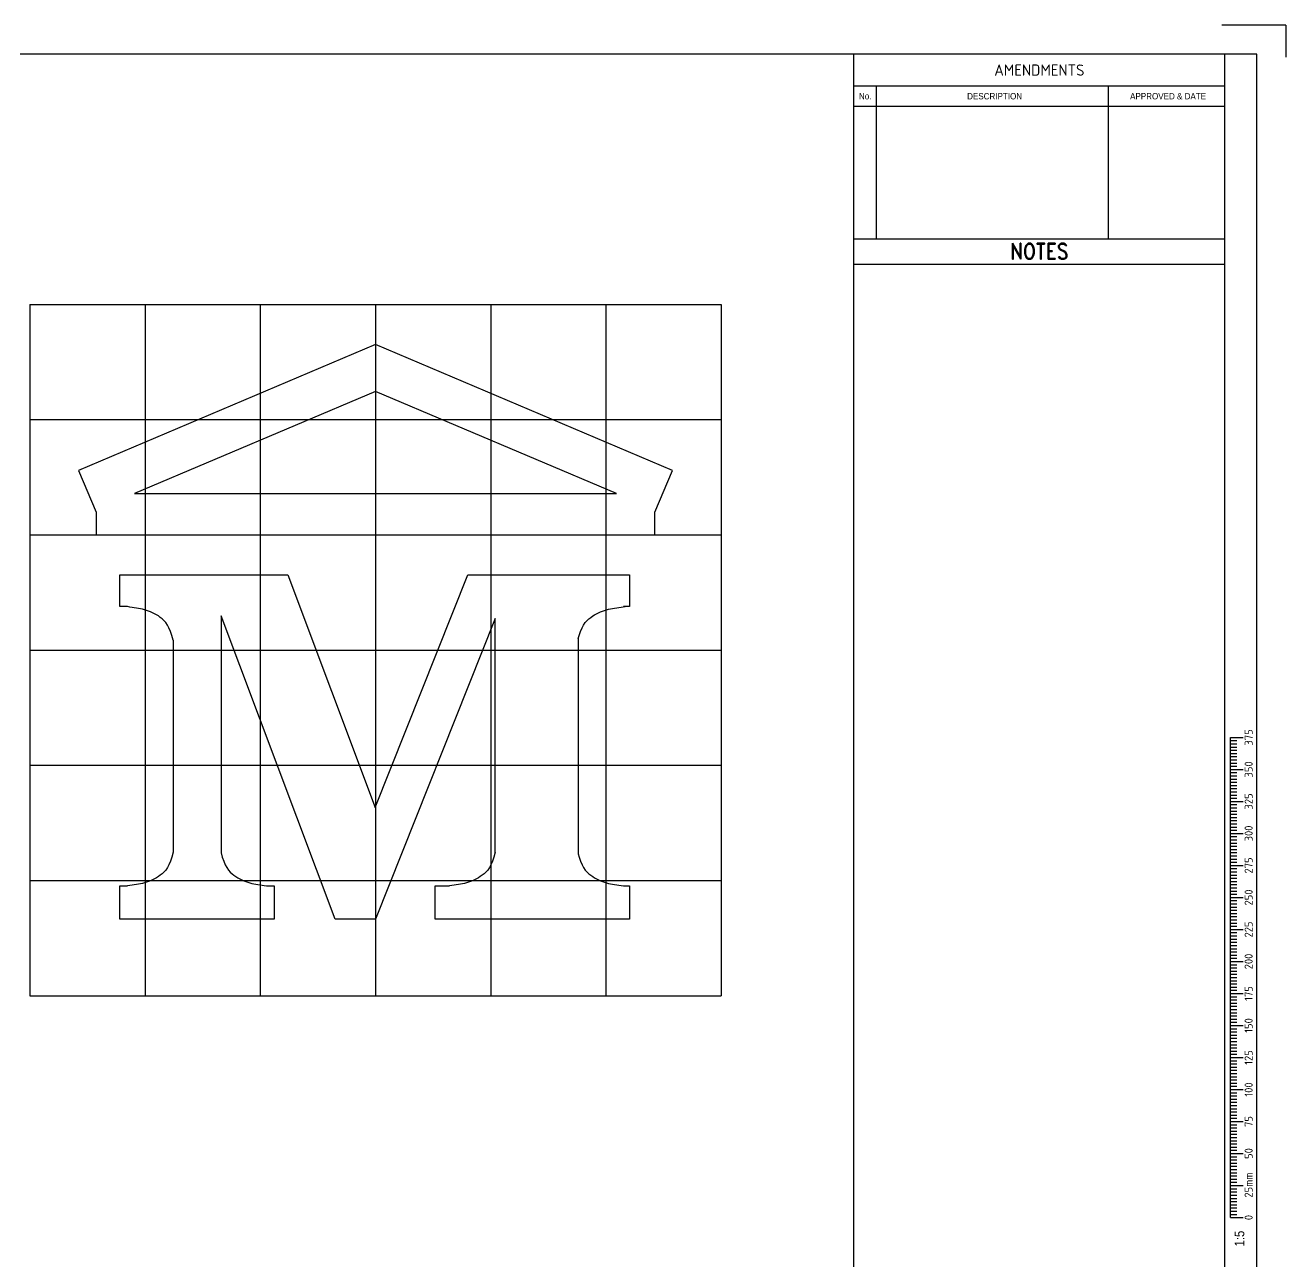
# Model space of a CAD drawing. Header units: millimetres. Extents: x 0 to 420, y 0 to 297.
# Drawn here: x 223 to 420, y 103.8 to 297 of the extents above; entities that cross this region are included whole.
import ezdxf
from ezdxf.enums import TextEntityAlignment as Align

# ---------------------------------------------------------------- set-up
doc = ezdxf.new("R2010")
doc.units = ezdxf.units.MM
for name, color, linetype in [('L18', 4, 'Continuous'), ('L50', 7, 'Continuous'), ('TBLK18', 4, 'Continuous'), ('TBLK25', 1, 'Continuous'), ('TBLK35', 3, 'Continuous'), ('TBLK50', 7, 'Continuous')]:
    doc.layers.add(name, color=color, linetype=linetype)
doc.styles.add('HELV', font='helvs.shx')
doc.styles.add('HELVL', font='helvl', dxfattribs={"width": 0.8})
doc.styles.add('ISO', font='iso3098b')
doc.styles.add('ROMAND', font='romand')

# ---------------------------------------------------------------- blocks, each defined once
blk = doc.blocks.new('A3BBLK')
at = {"layer": 'TBLK25'}
for q in [(410, 297), (420, 292)]:
    blk.add_line((420, 297), q, dxfattribs=at)
at = {"layer": 'TBLK50'}
for p, q in [((415.5, 292.5), (13, 292.5)), ((352.5, 4.5), (352.5, 292.5)), ((415.5, 4.5), (415.5, 292.5))]:
    blk.add_line(p, q, dxfattribs=at)
blk = doc.blocks.new('title block')
at = {"layer": 'TBLK25'}
for p, q in [((410.5, 287.5), (352.5, 287.5)), ((356.07, 263.6), (356.07, 287.5)), ((392.28, 263.6), (392.28, 287.5)), ((410.5, 284.3), (352.5, 284.3)), ((410.5, 263.6), (352.5, 263.6)), ((410.5, 259.6), (352.5, 259.6))]:
    blk.add_line(p, q, dxfattribs=at)
at = {"layer": 'TBLK35'}
blk.add_line((410.5, 57), (410.5, 292.5), dxfattribs=at)
blk.add_blockref('A3BBLK', (0, 0))
at = {"layer": 'TBLK18', "style": 'HELVL', "width": 0.9}
for s, p in [('No.', (354.29, 285.41)), ('DESCRIPTION', (374.51, 285.41)), ('APPROVED & DATE', (401.61, 285.41))]:
    blk.add_text(s, height=1, dxfattribs=at).set_placement(p, align=Align.CENTER)
at = {"layer": 'TBLK18', "style": 'ISO'}
blk.add_attdef('MR_DIRECTORATE', text='', height=1.5, dxfattribs=at).set_placement((381.5, 67.12), align=Align.CENTER)
for tag, p in [('STREET_NAME', (355.51, 61.1)), ('SUBURB_POSTCODE', (388.49, 61.1)), ('TELEPHONE_NO.', (368.31, 58.84)), ('FAX_NO.', (393.56, 58.84))]:
    blk.add_attdef(tag, p, '', height=1.5, dxfattribs=at)
at = {"layer": 'TBLK25', "style": 'ISO'}
blk.add_text('AMENDMENTS', height=1.75, dxfattribs=at).set_placement((381.5, 289.12), align=Align.CENTER)
at = {"layer": 'TBLK25', "style": 'ROMAND', "width": 0.85}
blk.add_text('NOTES', height=2.5, dxfattribs=at).set_placement((381.5, 260.44), align=Align.CENTER)
at = {"layer": 'TBLK25', "style": 'ISO'}
for tag, height, p in [('MR_BRANCH', 2, (381.5, 64.2)), ('ROAD_SECTION', 1.75, (384.5, 29.16)), ('SLK', 1.75, (384.5, 26.11)), ('CHAINAGE', 1.75, (384.5, 19.21))]:
    blk.add_attdef(tag, text='', height=height, dxfattribs=at).set_placement(p, align=Align.CENTER)
for tag, p, height in [('FILE_NUMBER', (371.77, 53.24), 2.5), ('DESIGNED_/_DRAWN', (371.77, 48.49), 2), ('VERIFIED', (371.77, 43.49), 2), ('APPROVED', (371.77, 38.49), 2), ('LOCAL_AUTHORITY', (370.48, 16.73), 1.25)]:
    blk.add_attdef(tag, p, '', height=height, dxfattribs=at)
at = {"layer": 'TBLK35', "style": 'ISO', "width": 0.9}
for tag, p in [('ROAD_PROJECT&NUMBER', (384.5, 32.23)), ('DRAWING_DESCRIPTION', (384.5, 22.29))]:
    blk.add_attdef(tag, text='', height=2.5, dxfattribs=at).set_placement(p, align=Align.CENTER)
at = {"layer": 'TBLK50', "style": 'ISO'}
blk.add_attdef('DRG_NUMBER', (356.8, 6.02), '', height=5, dxfattribs=at)
blk = doc.blocks.new('sca5_3')
at = {"layer": 'L18'}
for p, q in [((-4.15, 89), (-2.15, 89)), ((-4.15, 14), (-4.15, 89)), ((-4.15, 88.5), (-3.15, 88.5)), ((-4.15, 88), (-3.15, 88)), ((-4.15, 87.5), (-3.15, 87.5)), ((-4.15, 87), (-3.15, 87)), ((-4.15, 86.5), (-3.15, 86.5)), ((-4.15, 86), (-3.15, 86)), ((-4.15, 85.5), (-3.15, 85.5)), ((-4.15, 85), (-3.15, 85)), ((-4.15, 84.5), (-3.15, 84.5)), ((-4.15, 84), (-2.15, 84)), ((-4.15, 83.5), (-3.15, 83.5)), ((-4.15, 83), (-3.15, 83)), ((-4.15, 82.5), (-3.15, 82.5)), ((-4.15, 82), (-3.15, 82)), ((-4.15, 81.5), (-3.15, 81.5)), ((-4.15, 81), (-3.15, 81)), ((-4.15, 80.5), (-3.15, 80.5)), ((-4.15, 80), (-3.15, 80)), ((-4.15, 79.5), (-3.15, 79.5)), ((-4.15, 79), (-2.15, 79)), ((-4.15, 78.5), (-3.15, 78.5)), ((-4.15, 78), (-3.15, 78)), ((-4.15, 77.5), (-3.15, 77.5)), ((-4.15, 77), (-3.15, 77)), ((-4.15, 76.5), (-3.15, 76.5)), ((-4.15, 76), (-3.15, 76)), ((-4.15, 75.5), (-3.15, 75.5)), ((-4.15, 75), (-3.15, 75)), ((-4.15, 74.5), (-3.15, 74.5)), ((-4.15, 74), (-2.15, 74)), ((-4.15, 73.5), (-3.15, 73.5)), ((-4.15, 73), (-3.15, 73)), ((-4.15, 72.5), (-3.15, 72.5)), ((-4.15, 72), (-3.15, 72)), ((-4.15, 71.5), (-3.15, 71.5)), ((-4.15, 71), (-3.15, 71)), ((-4.15, 70.5), (-3.15, 70.5)), ((-4.15, 70), (-3.15, 70)), ((-4.15, 69.5), (-3.15, 69.5)), ((-4.15, 69), (-2.15, 69)), ((-4.15, 68.5), (-3.15, 68.5)), ((-4.15, 68), (-3.15, 68)), ((-4.15, 67.5), (-3.15, 67.5)), ((-4.15, 67), (-3.15, 67)), ((-4.15, 66.5), (-3.15, 66.5)), ((-4.15, 66), (-3.15, 66)), ((-4.15, 65.5), (-3.15, 65.5)), ((-4.15, 65), (-3.15, 65)), ((-4.15, 64.5), (-3.15, 64.5)), ((-4.15, 64), (-2.15, 64)), ((-4.15, 63.5), (-3.15, 63.5)), ((-4.15, 63), (-3.15, 63)), ((-4.15, 62.5), (-3.15, 62.5)), ((-4.15, 62), (-3.15, 62)), ((-4.15, 61.5), (-3.15, 61.5)), ((-4.15, 61), (-3.15, 61)), ((-4.15, 60.5), (-3.15, 60.5)), ((-4.15, 60), (-3.15, 60)), ((-4.15, 59.5), (-3.15, 59.5)), ((-4.15, 59), (-2.15, 59)), ((-4.15, 58.5), (-3.15, 58.5)), ((-4.15, 58), (-3.15, 58)), ((-4.15, 57.5), (-3.15, 57.5)), ((-4.15, 57), (-3.15, 57)), ((-4.15, 56.5), (-3.15, 56.5)), ((-4.15, 56), (-3.15, 56)), ((-4.15, 55.5), (-3.15, 55.5)), ((-4.15, 55), (-3.15, 55)), ((-4.15, 54.5), (-3.15, 54.5)), ((-4.15, 54), (-2.15, 54)), ((-4.15, 53.5), (-3.15, 53.5)), ((-4.15, 53), (-3.15, 53)), ((-4.15, 52.5), (-3.15, 52.5)), ((-4.15, 52), (-3.15, 52)), ((-4.15, 51.5), (-3.15, 51.5)), ((-4.15, 51), (-3.15, 51)), ((-4.15, 50.5), (-3.15, 50.5)), ((-4.15, 50), (-3.15, 50)), ((-4.15, 49.5), (-3.15, 49.5)), ((-4.15, 49), (-2.15, 49)), ((-4.15, 48.5), (-3.15, 48.5)), ((-4.15, 48), (-3.15, 48)), ((-4.15, 47.5), (-3.15, 47.5)), ((-4.15, 47), (-3.15, 47)), ((-4.15, 46.5), (-3.15, 46.5)), ((-4.15, 46), (-3.15, 46)), ((-4.15, 45.5), (-3.15, 45.5)), ((-4.15, 45), (-3.15, 45)), ((-4.15, 44.5), (-3.15, 44.5)), ((-4.15, 44), (-2.15, 44)), ((-4.15, 43.5), (-3.15, 43.5)), ((-4.15, 43), (-3.15, 43)), ((-4.15, 42.5), (-3.15, 42.5)), ((-4.15, 42), (-3.15, 42)), ((-4.15, 41.5), (-3.15, 41.5)), ((-4.15, 41), (-3.15, 41)), ((-4.15, 40.5), (-3.15, 40.5)), ((-4.15, 40), (-3.15, 40)), ((-4.15, 39.5), (-3.15, 39.5)), ((-4.15, 39), (-2.15, 39)), ((-4.15, 38.5), (-3.15, 38.5)), ((-4.15, 38), (-3.15, 38)), ((-4.15, 37.5), (-3.15, 37.5)), ((-4.15, 37), (-3.15, 37)), ((-4.15, 36.5), (-3.15, 36.5)), ((-4.15, 36), (-3.15, 36)), ((-4.15, 35.5), (-3.15, 35.5)), ((-4.15, 35), (-3.15, 35)), ((-4.15, 34.5), (-3.15, 34.5)), ((-4.15, 34), (-2.15, 34)), ((-4.15, 33.5), (-3.15, 33.5)), ((-4.15, 33), (-3.15, 33)), ((-4.15, 32.5), (-3.15, 32.5)), ((-4.15, 32), (-3.15, 32)), ((-4.15, 31.5), (-3.15, 31.5)), ((-4.15, 31), (-3.15, 31)), ((-4.15, 30.5), (-3.15, 30.5)), ((-4.15, 30), (-3.15, 30)), ((-4.15, 29.5), (-3.15, 29.5)), ((-4.15, 29), (-2.15, 29)), ((-4.15, 28.5), (-3.15, 28.5)), ((-4.15, 28), (-3.15, 28)), ((-4.15, 27.5), (-3.15, 27.5)), ((-4.15, 27), (-3.15, 27)), ((-4.15, 26.5), (-3.15, 26.5)), ((-4.15, 26), (-3.15, 26)), ((-4.15, 25.5), (-3.15, 25.5)), ((-4.15, 25), (-3.15, 25)), ((-4.15, 24.5), (-3.15, 24.5)), ((-4.15, 24), (-2.15, 24)), ((-4.15, 23.5), (-3.15, 23.5)), ((-4.15, 23), (-3.15, 23)), ((-4.15, 22.5), (-3.15, 22.5)), ((-4.15, 22), (-3.15, 22)), ((-4.15, 21.5), (-3.15, 21.5)), ((-4.15, 21), (-3.15, 21)), ((-4.15, 20.5), (-3.15, 20.5)), ((-4.15, 20), (-3.15, 20)), ((-4.15, 19.5), (-3.15, 19.5)), ((-4.15, 19), (-2.15, 19)), ((-4.15, 18.5), (-3.15, 18.5)), ((-4.15, 18), (-3.15, 18)), ((-4.15, 17.5), (-3.15, 17.5)), ((-4.15, 17), (-3.15, 17)), ((-4.15, 16.5), (-3.15, 16.5)), ((-4.15, 16), (-3.15, 16)), ((-4.15, 15.5), (-3.15, 15.5)), ((-4.15, 15), (-3.15, 15)), ((-4.15, 14.5), (-3.15, 14.5)), ((-4.15, 14), (-2.15, 14))]:
    blk.add_line(p, q, dxfattribs=at)
at = {"layer": 'L18', "style": 'ISO'}
for s, p in [('375', (-0.68, 89)), ('350', (-0.68, 84)), ('325', (-0.68, 79)), ('300', (-0.68, 74)), ('275', (-0.68, 69)), ('250', (-0.68, 64)), ('225', (-0.68, 59)), ('200', (-0.68, 54)), ('175', (-0.68, 49)), ('150', (-0.68, 44)), ('125', (-0.68, 39)), ('100', (-0.68, 34)), ('75', (-0.68, 29)), ('50', (-0.68, 24)), ('0', (-0.68, 14))]:
    blk.add_text(s, height=1.25, rotation=90, dxfattribs=at).set_placement(p, align=Align.CENTER)
blk.add_text('25mm', height=1.25, rotation=90, dxfattribs=at).set_placement((-0.68, 17.11))
at = {"layer": 'L18', "style": 'HELV', "width": 0.85}
blk.add_text('1:5', height=1.5, rotation=90, dxfattribs=at).set_placement((-1.99, 11.95), align=Align.RIGHT)

msp = doc.modelspace()

# ---------------------------------------------------------------- linework, layer by layer
at = {"layer": 'L18', "linetype": 'Continuous'}
for p, q in [((223.77786, 253.392126), (331.77786, 253.392126)), ((223.77786, 253.392126), (223.77786, 145.392126)), ((241.77786, 253.392126), (241.77786, 145.392126)), ((259.77786, 253.392126), (259.77786, 145.392126)), ((277.77786, 253.392126), (277.77786, 145.392126)), ((295.77786, 253.392126), (295.77786, 145.392126)), ((313.77786, 253.392126), (313.77786, 145.392126)), ((331.77786, 253.392126), (331.77786, 145.392126)), ((223.77786, 235.392126), (331.77786, 235.392126)), ((223.77786, 217.392126), (331.77786, 217.392126)), ((223.77786, 199.392126), (331.77786, 199.392126)), ((223.77786, 181.392126), (331.77786, 181.392126)), ((223.77786, 163.392126), (331.77786, 163.392126)), ((223.77786, 145.392126), (331.77786, 145.392126))]:
    msp.add_line(p, q, dxfattribs=at)
at = {"layer": 'L50'}
for p, q in [((246.159051, 200.920519), (246.159051, 167.799233)), ((309.463946, 201.175108), (309.463946, 167.544644))]:
    msp.add_line(p, q, dxfattribs=at)
for points in [[(321.408523, 220.923877), (324.175134, 227.459335), (277.77786, 247.100377), (231.380587, 227.459335), (234.147198, 220.923877), (234.147198, 217.392126), (321.408523, 217.392126)], [(277.77786, 239.778701), (240.108476, 223.832377), (315.447245, 223.832377)]]:
    msp.add_lwpolyline(points, close=True, dxfattribs=at)
for points in [[(239.042978, 206.173626), (237.844192, 206.173626), (237.844192, 211.159626), (264.056735, 211.159626), (277.734627, 174.826155), (292.196818, 211.159626), (317.458965, 211.159626), (317.458965, 206.173626), (316.51358, 206.173626)], [(246.159051, 200.920519), (245.961975, 201.675698), (245.745436, 202.31655), (245.511404, 202.856369), (245.261849, 203.308448), (244.99874, 203.686082), (244.724047, 204.002564), (244.439739, 204.271189), (244.147787, 204.505249), (243.849978, 204.716001), (243.547381, 204.906546), (243.240882, 205.077948), (242.931369, 205.23127), (242.619726, 205.367577), (242.306843, 205.48793), (241.993604, 205.593395), (241.680898, 205.685034), (241.369079, 205.764156), (241.056372, 205.833051), (240.740474, 205.894254), (240.419077, 205.950301), (240.089877, 206.003727), (239.750567, 206.057066), (239.398843, 206.112854), (239.032398, 206.173626)], [(309.463946, 201.175108), (309.594583, 201.675698), (309.811122, 202.31655), (310.045154, 202.856369), (310.294709, 203.308448), (310.557818, 203.686082), (310.832511, 204.002564), (311.116819, 204.271189), (311.408771, 204.505249), (311.70658, 204.716001), (312.009177, 204.906546), (312.315676, 205.077948), (312.625189, 205.23127), (312.936832, 205.367577), (313.249715, 205.48793), (313.562954, 205.593395), (313.87566, 205.685034), (314.187479, 205.764156), (314.500186, 205.833051), (314.816084, 205.894254), (315.137481, 205.950301), (315.466681, 206.003727), (315.805991, 206.057066), (316.157715, 206.112854), (317.458965, 206.328657)], [(296.463946, 167.799233), (296.463946, 204.303877), (277.778279, 157.359733), (271.487794, 157.359733), (253.659051, 204.719377), (253.659051, 167.735523)], [(246.159051, 167.799233), (245.961975, 167.044054), (245.745436, 166.403202), (245.511404, 165.863383), (245.261849, 165.411304), (244.99874, 165.03367), (244.724047, 164.717188), (244.439739, 164.448563), (244.147787, 164.214503), (243.849978, 164.003751), (243.547381, 163.813206), (243.240882, 163.641804), (242.931369, 163.488482), (242.619726, 163.352175), (242.306843, 163.231822), (241.993604, 163.126357), (241.680898, 163.034718), (241.369079, 162.955596), (241.056372, 162.886701), (240.740474, 162.825498), (240.419077, 162.769451), (240.089877, 162.716026), (239.750567, 162.662686), (239.398843, 162.606898), (239.032398, 162.546126)], [(253.659051, 167.735523), (253.839501, 167.044054), (254.05604, 166.403202), (254.290071, 165.863383), (254.539626, 165.411304), (254.802735, 165.03367), (255.077428, 164.717188), (255.361736, 164.448563), (255.653689, 164.214503), (255.951497, 164.003751), (256.254094, 163.813206), (256.560593, 163.641804), (256.870107, 163.488482), (257.181749, 163.352175), (257.494633, 163.231822), (257.807871, 163.126357), (258.120577, 163.034718), (258.432397, 162.955596), (258.745103, 162.886701), (259.061002, 162.825498), (259.382399, 162.769451), (259.711599, 162.716026), (260.050909, 162.662686), (260.402633, 162.606898), (260.769078, 162.546126)], [(296.463946, 167.799233), (296.26687, 167.044054), (296.050331, 166.403202), (295.816299, 165.863383), (295.566744, 165.411304), (295.303635, 165.03367), (295.028942, 164.717188), (294.744635, 164.448563), (294.452682, 164.214503), (294.154874, 164.003751), (293.852277, 163.813206), (293.545778, 163.641804), (293.236264, 163.488482), (292.924622, 163.352175), (292.611738, 163.231822), (292.2985, 163.126357), (291.985793, 163.034718), (291.673974, 162.955596), (291.361268, 162.886701), (291.045369, 162.825498), (290.723972, 162.769451), (290.394772, 162.716026), (290.055462, 162.662686), (289.703738, 162.606898), (289.337293, 162.546126)], [(309.463946, 167.544644), (309.594583, 167.044054), (309.811122, 166.403202), (310.045154, 165.863383), (310.294709, 165.411304), (310.557818, 165.03367), (310.832511, 164.717188), (311.116819, 164.448563), (311.408771, 164.214503), (311.70658, 164.003751), (312.009177, 163.813206), (312.315676, 163.641804), (312.625189, 163.488482), (312.936832, 163.352175), (313.249715, 163.231822), (313.562954, 163.126357), (313.87566, 163.034718), (314.187479, 162.955596), (314.500186, 162.886701), (314.816084, 162.825498), (315.137481, 162.769451), (315.466681, 162.716026), (315.805991, 162.662686), (316.157715, 162.606898), (316.52416, 162.546126)], [(260.758498, 162.546126), (261.957283, 162.546126), (261.957283, 157.359733), (237.844192, 157.359733), (237.844192, 162.546126), (239.042978, 162.546126)], [(316.51358, 162.546126), (317.458965, 162.546126), (317.458965, 157.359733), (287.109731, 157.359733), (287.109731, 162.546126), (289.347873, 162.546126)]]:
    msp.add_lwpolyline(points, dxfattribs=at)

# ---------------------------------------------------------------- block references
at = {"color": 1}
msp.add_blockref('title block', (0, 0), dxfattribs=at)
msp.add_blockref('sca5_3', (415.5, 96.750003))

doc.saveas('drawing.dxf')
